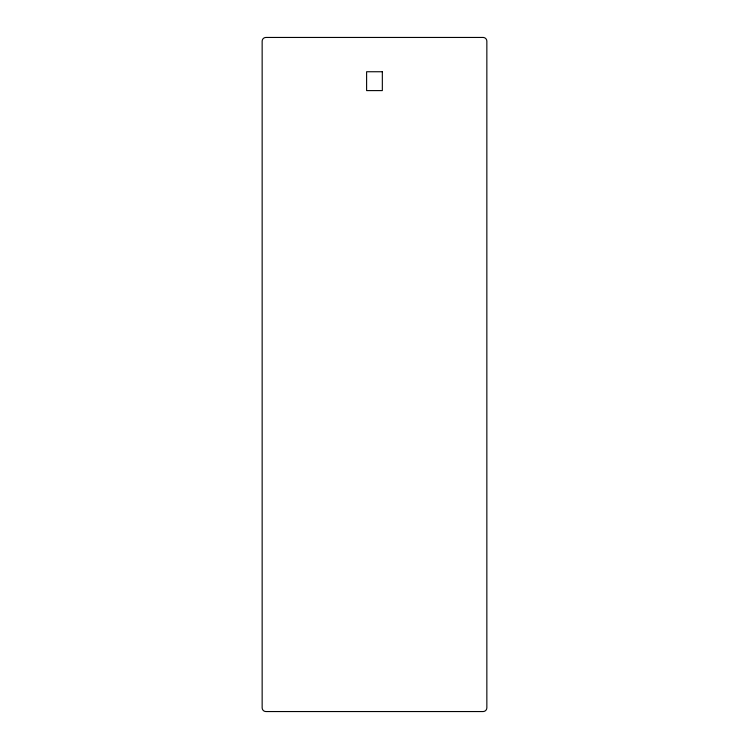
<?xml version="1.0" encoding="UTF-8"?>
<svg xmlns="http://www.w3.org/2000/svg" width="749" height="749" viewBox="0 0 749 749"><rect width="100%" height="100%" fill="white"/><g stroke="black" fill="none" stroke-linecap="round" stroke-linejoin="round"><path stroke-width="1.12" d="M483.105 37.45L265.895 37.45A3.745 3.745 0 0 0 262.15 41.195L262.15 707.805A3.745 3.745 0 0 0 265.895 711.55L483.105 711.55A3.745 3.745 0 0 0 486.85 707.805L486.85 41.195A3.745 3.745 0 0 0 483.105 37.45M382.336 71.745L366.607 71.745L366.607 90.601L382.336 90.601L382.336 71.745"/></g></svg>
